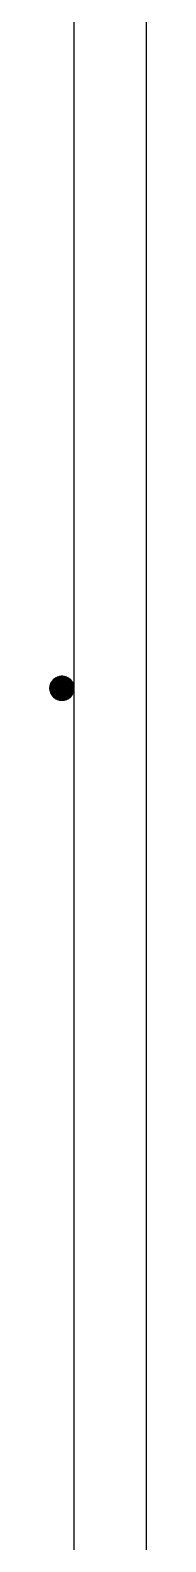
# Model space of a CAD drawing. Extents: x -1989 to 1557, y -2316 to 1157.
# Drawn here: x -80 to -60, y -1091.1 to -777.1 of the extents above; entities that cross this region are included whole.
import ezdxf

# ---------------------------------------------------------------- set-up
doc = ezdxf.new("R2010")
doc.units = 0
doc.layers.get('0').update_dxf_attribs({"color": 13, "linetype": 'CONTINUOUS'})
doc.layers.add('COLUMN', color=5, linetype='CONTINUOUS')
doc.layers.add('SITE', color=250, linetype='CONTINUOUS')

# ---------------------------------------------------------------- blocks, each defined once
blk = doc.blocks.new('GROUP_1')
at = {"color": 7}
for p, q in [((61.11, 1403.58, 190), (61.04, 1403.41, 190)), ((61.6, 1404.27, 190), (61.06, 1403.46, 190)), ((61.6, 1404.27), (61.06, 1403.46)), ((61.06, 1403.46), (61.6, 1404.27, 190)), ((61.2, 1403.75, 190), (61.11, 1403.58, 190)), ((61.3, 1403.91, 190), (61.2, 1403.75, 190)), ((61.41, 1404.06, 190), (61.3, 1403.91, 190)), ((61.53, 1404.2, 190), (61.41, 1404.06, 190)), ((61.67, 1404.33, 190), (61.53, 1404.2, 190)), ((62.41, 1404.81, 190), (61.6, 1404.27, 190)), ((62.41, 1404.81), (61.6, 1404.27)), ((61.6, 1404.27), (62.41, 1404.81, 190)), ((61.6, 1404.27, 190), (61.6, 1404.27)), ((61.81, 1404.45, 190), (61.67, 1404.33, 190)), ((61.96, 1404.57, 190), (61.81, 1404.45, 190)), ((62.12, 1404.67, 190), (61.96, 1404.57, 190)), ((62.28, 1404.75, 190), (62.12, 1404.67, 190)), ((62.45, 1404.83, 190), (62.28, 1404.75, 190)), ((63.37, 1405, 190), (62.41, 1404.81, 190)), ((63.37, 1405), (62.41, 1404.81)), ((62.41, 1404.81), (63.37, 1405, 190)), ((62.41, 1404.81, 190), (62.41, 1404.81)), ((62.63, 1404.89, 190), (62.45, 1404.83, 190)), ((62.81, 1404.94, 190), (62.63, 1404.89, 190)), ((62.99, 1404.97, 190), (62.81, 1404.94, 190)), ((63.18, 1404.99, 190), (62.99, 1404.97, 190)), ((63.37, 1405, 190), (63.18, 1404.99, 190)), ((64.32, 1404.81, 190), (63.37, 1405, 190)), ((63.37, 1405, 190), (63.37, 1405)), ((64.32, 1404.81), (63.37, 1405)), ((63.37, 1405), (64.32, 1404.81, 190)), ((63.55, 1404.99, 190), (63.37, 1405, 190)), ((63.74, 1404.97, 190), (63.55, 1404.99, 190)), ((63.92, 1404.94, 190), (63.74, 1404.97, 190)), ((64.1, 1404.89, 190), (63.92, 1404.94, 190)), ((64.28, 1404.83, 190), (64.1, 1404.89, 190)), ((64.45, 1404.75, 190), (64.28, 1404.83, 190)), ((65.13, 1404.27, 190), (64.32, 1404.81, 190)), ((65.13, 1404.27), (64.32, 1404.81)), ((64.32, 1404.81), (65.13, 1404.27, 190)), ((64.32, 1404.81, 190), (64.32, 1404.81)), ((64.62, 1404.67, 190), (64.45, 1404.75, 190)), ((64.77, 1404.57, 190), (64.62, 1404.67, 190)), ((64.93, 1404.45, 190), (64.77, 1404.57, 190)), ((65.07, 1404.33, 190), (64.93, 1404.45, 190)), ((65.2, 1404.2, 190), (65.07, 1404.33, 190)), ((65.68, 1403.46, 190), (65.13, 1404.27, 190)), ((65.13, 1404.27, 190), (65.13, 1404.27)), ((65.68, 1403.46), (65.13, 1404.27)), ((65.13, 1404.27), (65.68, 1403.46, 190)), ((65.32, 1404.06, 190), (65.2, 1404.2, 190)), ((65.43, 1403.91, 190), (65.32, 1404.06, 190)), ((65.53, 1403.75, 190), (65.43, 1403.91, 190)), ((65.62, 1403.58, 190), (65.53, 1403.75, 190)), ((65.69, 1403.41, 190), (65.62, 1403.58, 190)), ((61.06, 1403.46, 190), (60.87, 1402.5, 190)), ((61.06, 1403.46), (60.87, 1402.5)), ((60.87, 1402.5), (61.06, 1403.46, 190)), ((60.89, 1402.87, 190), (60.87, 1402.69, 190)), ((60.87, 1402.69, 190), (60.87, 1402.5, 190)), ((60.87, 1402.5, 190), (61.06, 1401.54, 190)), ((60.87, 1402.5, 190), (60.87, 1402.5)), ((60.87, 1402.5), (61.06, 1401.54)), ((61.06, 1401.54), (60.87, 1402.5, 190)), ((60.87, 1402.5, 190), (60.87, 1402.31, 190)), ((60.87, 1402.31, 190), (60.89, 1402.13, 190)), ((60.93, 1403.06, 190), (60.89, 1402.87, 190)), ((60.89, 1402.13, 190), (60.93, 1401.94, 190)), ((60.98, 1403.24, 190), (60.93, 1403.06, 190)), ((60.93, 1401.94, 190), (60.98, 1401.76, 190)), ((61.04, 1403.41, 190), (60.98, 1403.24, 190)), ((60.98, 1401.76, 190), (61.04, 1401.59, 190)), ((61.04, 1401.59, 190), (61.11, 1401.42, 190)), ((61.06, 1403.46, 190), (61.06, 1403.46)), ((61.06, 1401.54, 190), (61.6, 1400.73, 190)), ((61.06, 1401.54, 190), (61.06, 1401.54)), ((61.06, 1401.54), (61.6, 1400.73)), ((61.6, 1400.73), (61.06, 1401.54, 190)), ((61.11, 1401.42, 190), (61.2, 1401.25, 190)), ((61.2, 1401.25, 190), (61.3, 1401.09, 190)), ((61.3, 1401.09, 190), (61.41, 1400.94, 190)), ((61.41, 1400.94, 190), (61.53, 1400.8, 190)), ((61.53, 1400.8, 190), (61.67, 1400.67, 190)), ((61.6, 1400.73, 190), (62.41, 1400.19, 190)), ((61.6, 1400.73, 190), (61.6, 1400.73)), ((61.6, 1400.73), (62.41, 1400.19)), ((62.41, 1400.19), (61.6, 1400.73, 190)), ((61.67, 1400.67, 190), (61.81, 1400.55, 190)), ((61.81, 1400.55, 190), (61.96, 1400.43, 190)), ((61.96, 1400.43, 190), (62.12, 1400.33, 190)), ((64.32, 1400.19, 190), (65.13, 1400.73, 190)), ((64.32, 1400.19), (65.13, 1400.73)), ((65.13, 1400.73), (64.32, 1400.19, 190)), ((64.62, 1400.33, 190), (64.77, 1400.43, 190)), ((64.77, 1400.43, 190), (64.93, 1400.55, 190)), ((64.93, 1400.55, 190), (65.07, 1400.67, 190)), ((65.07, 1400.67, 190), (65.2, 1400.8, 190)), ((65.13, 1400.73, 190), (65.68, 1401.54, 190)), ((65.13, 1400.73), (65.68, 1401.54)), ((65.68, 1401.54), (65.13, 1400.73, 190)), ((65.13, 1400.73, 190), (65.13, 1400.73)), ((65.2, 1400.8, 190), (65.32, 1400.94, 190)), ((65.32, 1400.94, 190), (65.43, 1401.09, 190)), ((65.43, 1401.09, 190), (65.53, 1401.25, 190)), ((65.53, 1401.25, 190), (65.62, 1401.42, 190)), ((65.62, 1401.42, 190), (65.69, 1401.59, 190)), ((65.87, 1402.5, 190), (65.68, 1403.46, 190)), ((65.87, 1402.5), (65.68, 1403.46)), ((65.68, 1403.46), (65.87, 1402.5, 190)), ((65.68, 1403.46, 190), (65.68, 1403.46)), ((65.68, 1401.54, 190), (65.87, 1402.5, 190)), ((65.68, 1401.54), (65.87, 1402.5)), ((65.87, 1402.5), (65.68, 1401.54, 190)), ((65.68, 1401.54, 190), (65.68, 1401.54)), ((65.76, 1403.24, 190), (65.69, 1403.41, 190)), ((65.69, 1401.59, 190), (65.76, 1401.76, 190)), ((65.8, 1403.06, 190), (65.76, 1403.24, 190)), ((65.76, 1401.76, 190), (65.8, 1401.94, 190)), ((65.84, 1402.87, 190), (65.8, 1403.06, 190)), ((65.8, 1401.94, 190), (65.84, 1402.13, 190)), ((65.86, 1402.69, 190), (65.84, 1402.87, 190)), ((65.84, 1402.13, 190), (65.86, 1402.31, 190)), ((65.87, 1402.5, 190), (65.86, 1402.69, 190)), ((65.86, 1402.31, 190), (65.87, 1402.5, 190)), ((65.87, 1402.5, 190), (65.87, 1402.5)), ((62.12, 1400.33, 190), (62.28, 1400.25, 190)), ((62.28, 1400.25, 190), (62.45, 1400.17, 190)), ((62.41, 1400.19, 190), (63.37, 1400, 190)), ((62.41, 1400.19, 190), (62.41, 1400.19)), ((62.41, 1400.19), (63.37, 1400)), ((63.37, 1400), (62.41, 1400.19, 190)), ((62.45, 1400.17, 190), (62.63, 1400.11, 190)), ((62.63, 1400.11, 190), (62.81, 1400.06, 190)), ((62.81, 1400.06, 190), (62.99, 1400.03, 190)), ((62.99, 1400.03, 190), (63.18, 1400.01, 190)), ((63.18, 1400.01, 190), (63.37, 1400, 190)), ((63.37, 1400, 190), (64.32, 1400.19, 190)), ((63.37, 1400), (64.32, 1400.19)), ((64.32, 1400.19), (63.37, 1400, 190)), ((63.37, 1400, 190), (63.55, 1400.01, 190)), ((63.37, 1400, 190), (63.37, 1400)), ((63.55, 1400.01, 190), (63.74, 1400.03, 190)), ((63.74, 1400.03, 190), (63.92, 1400.06, 190)), ((63.92, 1400.06, 190), (64.1, 1400.11, 190)), ((64.1, 1400.11, 190), (64.28, 1400.17, 190)), ((64.28, 1400.17, 190), (64.45, 1400.25, 190)), ((64.32, 1400.19, 190), (64.32, 1400.19)), ((64.45, 1400.25, 190), (64.62, 1400.33, 190))]:
    blk.add_line(p, q, dxfattribs=at)
at = {"layer": 'COLUMN', "color": 7}
blk.add_polyline3d([(65.87, 1402.5, 190), (65.82, 1402.95, 190), (65.69, 1403.42, 190), (65.46, 1403.87, 190), (65.13, 1404.27, 190), (64.73, 1404.59, 190), (64.29, 1404.82, 190), (63.82, 1404.96, 190), (63.37, 1405, 190), (62.91, 1404.96, 190), (62.45, 1404.82, 190), (62, 1404.59, 190), (61.6, 1404.27, 190), (61.27, 1403.87, 190), (61.04, 1403.42, 190), (60.91, 1402.95, 190), (60.87, 1402.5, 190), (60.91, 1402.05, 190), (61.04, 1401.58, 190), (61.27, 1401.13, 190), (61.6, 1400.73, 190), (62, 1400.41, 190), (62.45, 1400.18, 190), (62.91, 1400.04, 190), (63.37, 1400, 190), (63.82, 1400.04, 190), (64.29, 1400.18, 190), (64.73, 1400.41, 190), (65.13, 1400.73, 190), (65.46, 1401.13, 190), (65.69, 1401.58, 190), (65.82, 1402.05, 190), (65.87, 1402.5, 190)], close=True, dxfattribs=at)
at = {"layer": 'SITE', "color": 7}
for points in [[(65.87, 2742.5, 0), (65.87, 2.5, 0)], [(80.87, 2742.5, 0), (80.87, 2.5, 0)]]:
    blk.add_polyline3d(points, dxfattribs=at)
at = {"layer": 'COLUMN', "color": 7}
mesh = blk.add_polyface(dxfattribs=at)
corners = [(61.06, 1401.54, 190), (61.06, 1403.46, 190), (60.87, 1402.5, 190), (61.6, 1400.73, 190), (61.6, 1404.27, 190), (62.41, 1400.19, 190), (62.41, 1404.81, 190), (63.37, 1400, 190), (63.37, 1405, 190), (64.32, 1400.19, 190), (64.32, 1404.81, 190), (65.13, 1400.73, 190), (65.13, 1404.27, 190), (65.68, 1401.54, 190), (65.68, 1403.46, 190), (65.87, 1402.5, 190)]
mesh.append_faces([[corners[k] for k in face] for face in [(0, 1, 2), (14, 13, 15)]], dxfattribs={"vtx0": -1, "color": 7})
mesh.append_faces([[corners[k] for k in face] for face in [(1, 3, 4), (4, 5, 6), (6, 7, 8), (8, 9, 10), (10, 11, 12), (12, 13, 14)]], dxfattribs={"vtx0": -1, "vtx1": -1, "color": 7})
mesh.append_faces([[corners[k] for k in face] for face in [(1, 0, 3), (4, 3, 5), (6, 5, 7), (8, 7, 9), (10, 9, 11), (12, 11, 13)]], dxfattribs={"vtx0": -1, "vtx2": -1, "color": 7})
mesh = blk.add_polyface(dxfattribs=at)
corners = [(61.06, 1403.46), (61.06, 1401.54), (60.87, 1402.5), (61.6, 1404.27), (61.6, 1400.73), (62.41, 1404.81), (62.41, 1400.19), (63.37, 1405), (63.37, 1400), (64.32, 1404.81), (64.32, 1400.19), (65.13, 1404.27), (65.13, 1400.73), (65.68, 1403.46), (65.68, 1401.54), (65.87, 1402.5)]
mesh.append_faces([[corners[k] for k in face] for face in [(0, 1, 2), (14, 13, 15)]], dxfattribs={"vtx0": -1, "color": 7})
mesh.append_faces([[corners[k] for k in face] for face in [(1, 3, 4), (4, 5, 6), (6, 7, 8), (8, 9, 10), (10, 11, 12), (12, 13, 14)]], dxfattribs={"vtx0": -1, "vtx1": -1, "color": 7})
mesh.append_faces([[corners[k] for k in face] for face in [(1, 0, 3), (4, 3, 5), (6, 5, 7), (8, 7, 9), (10, 9, 11), (12, 11, 13)]], dxfattribs={"vtx0": -1, "vtx2": -1, "color": 7})
mesh = blk.add_polyface(dxfattribs=at)
corners = [(60.87, 1402.31, 190), (60.87, 1402.69, 190), (60.87, 1402.5, 190), (60.89, 1402.13, 190), (60.89, 1402.87, 190), (60.93, 1401.94, 190), (60.93, 1403.06, 190), (60.98, 1401.76, 190), (60.98, 1403.24, 190), (61.04, 1401.59, 190), (61.04, 1403.41, 190), (61.11, 1401.42, 190), (61.11, 1403.58, 190), (61.2, 1401.25, 190), (61.2, 1403.75, 190), (61.3, 1401.09, 190), (61.3, 1403.91, 190), (61.41, 1400.94, 190), (61.41, 1404.06, 190), (61.53, 1400.8, 190), (61.53, 1404.2, 190), (61.67, 1400.67, 190), (61.67, 1404.33, 190), (61.81, 1400.55, 190), (61.81, 1404.45, 190), (61.96, 1400.43, 190), (61.96, 1404.57, 190), (62.12, 1400.33, 190), (62.12, 1404.67, 190), (62.28, 1400.25, 190), (62.28, 1404.75, 190), (62.45, 1400.17, 190), (62.45, 1404.83, 190), (62.63, 1400.11, 190), (62.63, 1404.89, 190), (62.81, 1400.06, 190), (62.81, 1404.94, 190), (62.99, 1400.03, 190), (62.99, 1404.97, 190), (63.18, 1400.01, 190), (63.18, 1404.99, 190), (63.37, 1400, 190), (63.37, 1405, 190), (63.55, 1400.01, 190), (63.55, 1404.99, 190), (63.74, 1400.03, 190), (63.74, 1404.97, 190), (63.92, 1400.06, 190), (63.92, 1404.94, 190), (64.1, 1400.11, 190), (64.1, 1404.89, 190), (64.28, 1400.17, 190), (64.28, 1404.83, 190), (64.45, 1400.25, 190), (64.45, 1404.75, 190), (64.62, 1400.33, 190), (64.62, 1404.67, 190), (64.77, 1400.43, 190), (64.77, 1404.57, 190), (64.93, 1400.55, 190), (64.93, 1404.45, 190), (65.07, 1400.67, 190), (65.07, 1404.33, 190), (65.2, 1400.8, 190), (65.2, 1404.2, 190), (65.32, 1400.94, 190), (65.32, 1404.06, 190), (65.43, 1401.09, 190), (65.43, 1403.91, 190), (65.53, 1401.25, 190), (65.53, 1403.75, 190), (65.62, 1401.42, 190), (65.62, 1403.58, 190), (65.69, 1401.59, 190), (65.69, 1403.41, 190), (65.76, 1401.76, 190), (65.76, 1403.24, 190), (65.8, 1401.94, 190), (65.8, 1403.06, 190), (65.84, 1402.13, 190), (65.84, 1402.87, 190), (65.86, 1402.31, 190), (65.86, 1402.69, 190), (65.87, 1402.5, 190)]
mesh.append_faces([[corners[k] for k in face] for face in [(0, 1, 2), (82, 81, 83)]], dxfattribs={"vtx0": -1, "color": 7})
mesh.append_faces([[corners[k] for k in face] for face in [(1, 3, 4), (4, 5, 6), (6, 7, 8), (8, 9, 10), (10, 11, 12), (12, 13, 14), (14, 15, 16), (16, 17, 18), (18, 19, 20), (20, 21, 22), (22, 23, 24), (24, 25, 26), (26, 27, 28), (28, 29, 30), (30, 31, 32), (32, 33, 34), (34, 35, 36), (36, 37, 38), (38, 39, 40), (40, 41, 42), (42, 43, 44), (44, 45, 46), (46, 47, 48), (48, 49, 50), (50, 51, 52), (52, 53, 54), (54, 55, 56), (56, 57, 58), (58, 59, 60), (60, 61, 62), (62, 63, 64), (64, 65, 66), (66, 67, 68), (68, 69, 70), (70, 71, 72), (72, 73, 74), (74, 75, 76), (76, 77, 78), (78, 79, 80), (80, 81, 82)]], dxfattribs={"vtx0": -1, "vtx1": -1, "color": 7})
mesh.append_faces([[corners[k] for k in face] for face in [(1, 0, 3), (4, 3, 5), (6, 5, 7), (8, 7, 9), (10, 9, 11), (12, 11, 13), (14, 13, 15), (16, 15, 17), (18, 17, 19), (20, 19, 21), (22, 21, 23), (24, 23, 25), (26, 25, 27), (28, 27, 29), (30, 29, 31), (32, 31, 33), (34, 33, 35), (36, 35, 37), (38, 37, 39), (40, 39, 41), (42, 41, 43), (44, 43, 45), (46, 45, 47), (48, 47, 49), (50, 49, 51), (52, 51, 53), (54, 53, 55), (56, 55, 57), (58, 57, 59), (60, 59, 61), (62, 61, 63), (64, 63, 65), (66, 65, 67), (68, 67, 69), (70, 69, 71), (72, 71, 73), (74, 73, 75), (76, 75, 77), (78, 77, 79), (80, 79, 81)]], dxfattribs={"vtx0": -1, "vtx2": -1, "color": 7})
mesh = blk.add_polyface(dxfattribs=at)
corners = [(61.6, 1404.27), (61.06, 1403.46), (61.6, 1404.27, 190)]
mesh.append_faces([[corners[k] for k in face] for face in [(0, 1, 2)]], dxfattribs={"color": 7})
mesh = blk.add_polyface(dxfattribs=at)
corners = [(61.6, 1404.27, 190), (61.06, 1403.46), (61.06, 1403.46, 190)]
mesh.append_faces([[corners[k] for k in face] for face in [(0, 1, 2)]], dxfattribs={"color": 7})
mesh = blk.add_polyface(dxfattribs=at)
corners = [(62.41, 1404.81, 190), (62.41, 1404.81), (61.6, 1404.27)]
mesh.append_faces([[corners[k] for k in face] for face in [(0, 1, 2)]], dxfattribs={"color": 7})
mesh = blk.add_polyface(dxfattribs=at)
corners = [(62.41, 1404.81, 190), (61.6, 1404.27), (61.6, 1404.27, 190)]
mesh.append_faces([[corners[k] for k in face] for face in [(0, 1, 2)]], dxfattribs={"color": 7})
mesh = blk.add_polyface(dxfattribs=at)
corners = [(63.37, 1405, 190), (63.37, 1405), (62.41, 1404.81)]
mesh.append_faces([[corners[k] for k in face] for face in [(0, 1, 2)]], dxfattribs={"color": 7})
mesh = blk.add_polyface(dxfattribs=at)
corners = [(63.37, 1405, 190), (62.41, 1404.81), (62.41, 1404.81, 190)]
mesh.append_faces([[corners[k] for k in face] for face in [(0, 1, 2)]], dxfattribs={"color": 7})
mesh = blk.add_polyface(dxfattribs=at)
corners = [(64.32, 1404.81, 190), (64.32, 1404.81), (63.37, 1405)]
mesh.append_faces([[corners[k] for k in face] for face in [(0, 1, 2)]], dxfattribs={"color": 7})
mesh = blk.add_polyface(dxfattribs=at)
corners = [(64.32, 1404.81, 190), (63.37, 1405), (63.37, 1405, 190)]
mesh.append_faces([[corners[k] for k in face] for face in [(0, 1, 2)]], dxfattribs={"color": 7})
mesh = blk.add_polyface(dxfattribs=at)
corners = [(65.13, 1404.27, 190), (65.13, 1404.27), (64.32, 1404.81)]
mesh.append_faces([[corners[k] for k in face] for face in [(0, 1, 2)]], dxfattribs={"color": 7})
mesh = blk.add_polyface(dxfattribs=at)
corners = [(65.13, 1404.27, 190), (64.32, 1404.81), (64.32, 1404.81, 190)]
mesh.append_faces([[corners[k] for k in face] for face in [(0, 1, 2)]], dxfattribs={"color": 7})
mesh = blk.add_polyface(dxfattribs=at)
corners = [(65.13, 1404.27), (65.68, 1403.46, 190), (65.68, 1403.46)]
mesh.append_faces([[corners[k] for k in face] for face in [(0, 1, 2)]], dxfattribs={"color": 7})
mesh = blk.add_polyface(dxfattribs=at)
corners = [(65.13, 1404.27, 190), (65.68, 1403.46, 190), (65.13, 1404.27)]
mesh.append_faces([[corners[k] for k in face] for face in [(0, 1, 2)]], dxfattribs={"color": 7})
mesh = blk.add_polyface(dxfattribs=at)
corners = [(61.06, 1403.46), (60.87, 1402.5), (61.06, 1403.46, 190)]
mesh.append_faces([[corners[k] for k in face] for face in [(0, 1, 2)]], dxfattribs={"color": 7})
mesh = blk.add_polyface(dxfattribs=at)
corners = [(61.06, 1403.46, 190), (60.87, 1402.5), (60.87, 1402.5, 190)]
mesh.append_faces([[corners[k] for k in face] for face in [(0, 1, 2)]], dxfattribs={"color": 7})
mesh = blk.add_polyface(dxfattribs=at)
corners = [(60.87, 1402.5), (61.06, 1401.54), (60.87, 1402.5, 190)]
mesh.append_faces([[corners[k] for k in face] for face in [(0, 1, 2)]], dxfattribs={"color": 7})
mesh = blk.add_polyface(dxfattribs=at)
corners = [(60.87, 1402.5, 190), (61.06, 1401.54), (61.06, 1401.54, 190)]
mesh.append_faces([[corners[k] for k in face] for face in [(0, 1, 2)]], dxfattribs={"color": 7})
mesh = blk.add_polyface(dxfattribs=at)
corners = [(61.06, 1401.54), (61.6, 1400.73), (61.06, 1401.54, 190)]
mesh.append_faces([[corners[k] for k in face] for face in [(0, 1, 2)]], dxfattribs={"color": 7})
mesh = blk.add_polyface(dxfattribs=at)
corners = [(61.06, 1401.54, 190), (61.6, 1400.73), (61.6, 1400.73, 190)]
mesh.append_faces([[corners[k] for k in face] for face in [(0, 1, 2)]], dxfattribs={"color": 7})
mesh = blk.add_polyface(dxfattribs=at)
corners = [(61.6, 1400.73, 190), (61.6, 1400.73), (62.41, 1400.19)]
mesh.append_faces([[corners[k] for k in face] for face in [(0, 1, 2)]], dxfattribs={"color": 7})
mesh = blk.add_polyface(dxfattribs=at)
corners = [(61.6, 1400.73, 190), (62.41, 1400.19), (62.41, 1400.19, 190)]
mesh.append_faces([[corners[k] for k in face] for face in [(0, 1, 2)]], dxfattribs={"color": 7})
mesh = blk.add_polyface(dxfattribs=at)
corners = [(64.32, 1400.19, 190), (64.32, 1400.19), (65.13, 1400.73)]
mesh.append_faces([[corners[k] for k in face] for face in [(0, 1, 2)]], dxfattribs={"color": 7})
mesh = blk.add_polyface(dxfattribs=at)
corners = [(64.32, 1400.19, 190), (65.13, 1400.73), (65.13, 1400.73, 190)]
mesh.append_faces([[corners[k] for k in face] for face in [(0, 1, 2)]], dxfattribs={"color": 7})
mesh = blk.add_polyface(dxfattribs=at)
corners = [(65.68, 1401.54), (65.13, 1400.73, 190), (65.13, 1400.73)]
mesh.append_faces([[corners[k] for k in face] for face in [(0, 1, 2)]], dxfattribs={"color": 7})
mesh = blk.add_polyface(dxfattribs=at)
corners = [(65.68, 1401.54, 190), (65.13, 1400.73, 190), (65.68, 1401.54)]
mesh.append_faces([[corners[k] for k in face] for face in [(0, 1, 2)]], dxfattribs={"color": 7})
mesh = blk.add_polyface(dxfattribs=at)
corners = [(65.68, 1403.46), (65.87, 1402.5, 190), (65.87, 1402.5)]
mesh.append_faces([[corners[k] for k in face] for face in [(0, 1, 2)]], dxfattribs={"color": 7})
mesh = blk.add_polyface(dxfattribs=at)
corners = [(65.68, 1403.46, 190), (65.87, 1402.5, 190), (65.68, 1403.46)]
mesh.append_faces([[corners[k] for k in face] for face in [(0, 1, 2)]], dxfattribs={"color": 7})
mesh = blk.add_polyface(dxfattribs=at)
corners = [(65.87, 1402.5), (65.68, 1401.54, 190), (65.68, 1401.54)]
mesh.append_faces([[corners[k] for k in face] for face in [(0, 1, 2)]], dxfattribs={"color": 7})
mesh = blk.add_polyface(dxfattribs=at)
corners = [(65.87, 1402.5, 190), (65.68, 1401.54, 190), (65.87, 1402.5)]
mesh.append_faces([[corners[k] for k in face] for face in [(0, 1, 2)]], dxfattribs={"color": 7})
mesh = blk.add_polyface(dxfattribs=at)
corners = [(62.41, 1400.19, 190), (62.41, 1400.19), (63.37, 1400)]
mesh.append_faces([[corners[k] for k in face] for face in [(0, 1, 2)]], dxfattribs={"color": 7})
mesh = blk.add_polyface(dxfattribs=at)
corners = [(62.41, 1400.19, 190), (63.37, 1400), (63.37, 1400, 190)]
mesh.append_faces([[corners[k] for k in face] for face in [(0, 1, 2)]], dxfattribs={"color": 7})
mesh = blk.add_polyface(dxfattribs=at)
corners = [(63.37, 1400, 190), (63.37, 1400), (64.32, 1400.19)]
mesh.append_faces([[corners[k] for k in face] for face in [(0, 1, 2)]], dxfattribs={"color": 7})
mesh = blk.add_polyface(dxfattribs=at)
corners = [(63.37, 1400, 190), (64.32, 1400.19), (64.32, 1400.19, 190)]
mesh.append_faces([[corners[k] for k in face] for face in [(0, 1, 2)]], dxfattribs={"color": 7})

msp = doc.modelspace()

# ---------------------------------------------------------------- block references
at = {"color": 7}
msp.add_blockref('GROUP_1', (-140.87, -2316.29), dxfattribs=at)

doc.saveas('drawing.dxf')
